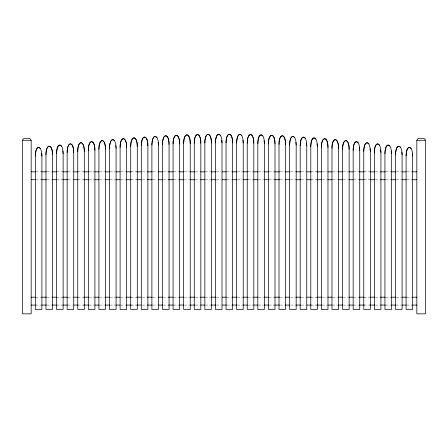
<?xml version="1.0" encoding="UTF-8"?>
<svg xmlns="http://www.w3.org/2000/svg" width="448" height="448" viewBox="0 0 448 448"><rect width="100%" height="100%" fill="white"/><g stroke="black" fill="none" stroke-linecap="round" stroke-linejoin="round"><path stroke-width="0.34" stroke-dasharray="2.24 1.68" d="M36.064 171.842L40.964 171.842M47.264 171.842L51.464 171.842M57.064 171.842L61.964 171.842M68.264 171.842L72.464 171.842M78.064 171.842L83.658 171.842M89.258 171.842L94.158 171.842M99.758 171.842L104.658 171.842M110.258 171.842L115.158 171.842M120.758 171.842L125.658 171.842M131.258 171.842L136.858 171.842M142.458 171.842L146.658 171.842M152.958 171.842L157.153 171.842M163.453 171.842L167.653 171.842M173.953 171.842L178.853 171.842M184.453 171.842L189.353 171.842M195.653 171.842L199.853 171.842M205.453 171.842L210.353 171.842M216.653 171.842L220.853 171.842M227.147 171.842L231.347 171.842M237.647 171.842L242.547 171.842M248.147 171.842L253.047 171.842M258.647 171.842L263.547 171.842M269.147 171.842L274.747 171.842M280.347 171.842L284.547 171.842M290.847 171.842L295.042 171.842M301.342 171.842L305.542 171.842M311.142 171.842L316.742 171.842M322.342 171.842L327.242 171.842M332.842 171.842L337.742 171.842M343.342 171.842L348.242 171.842M353.842 171.842L358.742 171.842M364.342 171.842L369.936 171.842M375.536 171.842L379.736 171.842M386.036 171.842L390.936 171.842M396.536 171.842L401.436 171.842M407.036 171.842L411.936 171.842M36.064 179.726L40.964 179.726M47.264 179.726L51.464 179.726M57.064 179.726L61.964 179.726M68.264 179.726L72.464 179.726M78.064 179.726L83.658 179.726M89.258 179.726L94.158 179.726M99.758 179.726L104.658 179.726M110.258 179.726L115.158 179.726M120.758 179.726L125.658 179.726M131.258 179.726L136.858 179.726M142.458 179.726L146.658 179.726M152.958 179.726L157.153 179.726M163.453 179.726L167.653 179.726M173.953 179.726L178.853 179.726M184.453 179.726L189.353 179.726M195.653 179.726L199.853 179.726M205.453 179.726L210.353 179.726M216.653 179.726L220.853 179.726M227.147 179.726L231.347 179.726M237.647 179.726L242.547 179.726M248.147 179.726L253.047 179.726M258.647 179.726L263.547 179.726M269.147 179.726L274.747 179.726M280.347 179.726L284.547 179.726M290.847 179.726L295.042 179.726M301.342 179.726L305.542 179.726M311.142 179.726L316.742 179.726M322.342 179.726L327.242 179.726M332.842 179.726L337.742 179.726M343.342 179.726L348.242 179.726M353.842 179.726L358.742 179.726M364.342 179.726L369.936 179.726M375.536 179.726L379.736 179.726M386.036 179.726L390.936 179.726M396.536 179.726L401.436 179.726M407.036 179.726L411.936 179.726M36.064 297.181L40.964 297.181M47.264 297.181L51.464 297.181M57.064 297.181L61.964 297.181M68.264 297.181L72.464 297.181M78.064 297.181L83.658 297.181M89.258 297.181L94.158 297.181M99.758 297.181L104.658 297.181M110.258 297.181L115.158 297.181M120.758 297.181L125.658 297.181M131.258 297.181L136.858 297.181M142.458 297.181L146.658 297.181M152.958 297.181L157.153 297.181M163.453 297.181L167.653 297.181M173.953 297.181L178.853 297.181M184.453 297.181L189.353 297.181M195.653 297.181L199.853 297.181M205.453 297.181L210.353 297.181M216.653 297.181L220.853 297.181M227.147 297.181L231.347 297.181M237.647 297.181L242.547 297.181M248.147 297.181L253.047 297.181M258.647 297.181L263.547 297.181M269.147 297.181L274.747 297.181M280.347 297.181L284.547 297.181M290.847 297.181L295.042 297.181M301.342 297.181L305.542 297.181M311.142 297.181L316.742 297.181M322.342 297.181L327.242 297.181M332.842 297.181L337.742 297.181M343.342 297.181L348.242 297.181M353.842 297.181L358.742 297.181M364.342 297.181L369.936 297.181M375.536 297.181L379.736 297.181M386.036 297.181L390.936 297.181M396.536 297.181L401.436 297.181M407.036 297.181L411.936 297.181M36.064 305.071L40.964 305.071M47.264 305.071L51.464 305.071M57.064 305.071L61.964 305.071M68.264 305.071L72.464 305.071M78.064 305.071L83.658 305.071M89.258 305.071L94.158 305.071M99.758 305.071L104.658 305.071M110.258 305.071L115.158 305.071M120.758 305.071L125.658 305.071M131.258 305.071L136.858 305.071M142.458 305.071L146.658 305.071M152.958 305.071L157.153 305.071M163.453 305.071L167.653 305.071M173.953 305.071L178.853 305.071M184.453 305.071L189.353 305.071M195.653 305.071L199.853 305.071M205.453 305.071L210.353 305.071M216.653 305.071L220.853 305.071M227.147 305.071L231.347 305.071M237.647 305.071L242.547 305.071M248.147 305.071L253.047 305.071M258.647 305.071L263.547 305.071M269.147 305.071L274.747 305.071M280.347 305.071L284.547 305.071M290.847 305.071L295.042 305.071M301.342 305.071L305.542 305.071M311.142 305.071L316.742 305.071M322.342 305.071L327.242 305.071M332.842 305.071L337.742 305.071M343.342 305.071L348.242 305.071M353.842 305.071L358.742 305.071M364.342 305.071L369.936 305.071M375.536 305.071L379.736 305.071M386.036 305.071L390.936 305.071M396.536 305.071L401.436 305.071M407.036 305.071L411.936 305.071"/><path stroke-width="0.67" d="M35.33 155.999C35.224 144.67 41.832 144.346 41.905 155.915L41.905 309.456L35.33 309.456L35.33 155.915C35.386 152.958 36.445 144.469 40.432 148.501M45.965 154.818C45.87 143.466 52.466 143.192 52.539 154.739L52.539 309.456L45.965 309.456L45.965 154.739C46.01 143.237 52.584 143.478 52.539 154.818M56.554 153.653C56.454 142.324 63.062 141.999 63.129 153.569L63.129 309.456L56.554 309.456L56.554 153.569C56.616 150.606 57.674 142.117 61.662 146.154M67.15 152.499C67.049 141.148 73.646 140.874 73.718 152.421L73.718 309.456L67.15 309.456L67.15 152.421C67.189 140.913 73.769 141.159 73.718 152.499M77.739 151.379C77.638 140.028 84.241 139.754 84.314 151.301L84.314 309.456L77.739 309.456L77.739 151.301C77.778 139.793 84.358 140.039 84.314 151.379M88.329 150.293C88.234 138.942 94.83 138.667 94.903 150.214L94.903 309.456L88.329 309.456L88.329 150.214C88.374 138.706 94.948 138.953 94.903 150.293M98.918 149.257C98.823 137.906 105.42 137.626 105.493 149.173L105.493 309.456L98.918 309.456L98.918 149.173C98.963 137.67 105.538 137.911 105.493 149.257M109.508 148.271C109.592 145.314 110.499 136.746 114.604 140.728M120.103 147.347C120.002 135.996 126.605 135.722 126.672 147.269L126.678 309.456L120.103 309.456L120.103 147.269C120.142 135.761 126.722 136.007 126.672 147.347M130.715 146.496C130.62 135.145 137.217 134.865 137.29 146.412L137.29 309.456L130.715 309.456L130.715 146.412C130.76 134.91 137.334 135.156 137.29 146.496M141.305 145.718C141.21 134.366 147.806 134.092 147.879 145.639L147.879 309.456L141.305 309.456L141.305 145.639C141.35 134.137 147.924 134.378 147.879 145.718M151.894 145.023C151.978 142.066 152.886 133.504 156.99 137.486M162.49 144.418C162.389 133.067 168.986 132.793 169.058 144.34L169.058 309.456L162.49 309.456L162.49 144.34C162.529 132.838 169.109 133.078 169.058 144.418M173.079 143.909C173.051 132.552 179.637 132.334 179.654 143.83L179.654 309.456L173.079 309.456L173.079 143.83C173.046 132.334 179.648 132.513 179.654 143.909M183.669 143.494C183.574 132.143 190.17 131.869 190.243 143.416L190.243 309.456L183.669 309.456L183.669 143.416C183.714 131.908 190.288 132.154 190.243 143.494M194.258 143.181C194.163 131.83 200.76 131.555 200.833 143.102L200.833 309.456L194.258 309.456L194.258 143.102C194.303 131.594 200.878 131.841 200.833 143.181M204.848 142.968C204.753 131.617 211.35 131.342 211.422 142.89L211.422 309.456L204.848 309.456L204.848 142.89C204.893 131.387 211.473 131.628 211.422 142.968M215.443 142.862C215.527 139.905 216.429 131.342 220.534 135.324M226.055 142.862C225.96 131.51 232.557 131.236 232.63 142.783L232.63 309.456L226.055 309.456L226.055 142.783C226.1 131.281 232.674 131.522 232.63 142.862M236.645 142.968C236.729 140.011 237.636 131.449 241.741 135.43M247.234 143.181C247.139 131.83 253.736 131.555 253.809 143.102L253.809 309.456L247.234 309.456L247.234 143.102C247.279 131.594 253.859 131.841 253.809 143.181M257.83 143.494C257.914 140.538 258.815 131.97 262.92 135.951M268.419 143.909C268.391 132.552 274.977 132.334 274.994 143.83L274.994 309.456L268.419 309.456L268.419 143.83C268.386 132.334 274.988 132.513 274.994 143.909M279.009 144.418C278.914 133.067 285.51 132.793 285.583 144.34L285.583 309.456L279.009 309.456L279.009 144.34C279.054 132.838 285.628 133.078 285.583 144.418M289.598 145.023C289.682 142.066 290.59 133.504 294.694 137.486M300.188 145.718C300.272 142.761 301.179 134.198 305.284 138.18M310.783 146.496C310.867 143.539 311.769 134.971 315.874 138.953M321.395 147.347C321.3 135.996 327.897 135.722 327.97 147.269L327.97 309.456L321.395 309.456L321.395 147.269C321.44 135.761 328.014 136.007 327.97 147.347M331.985 148.271C331.89 136.92 338.486 136.64 338.559 148.187L338.559 309.456L331.985 309.456L331.985 148.187C332.03 136.685 338.604 136.926 338.559 148.271M342.574 149.257C342.479 137.906 349.076 137.626 349.149 149.173L349.149 309.456L342.574 309.456L342.574 149.173C342.619 137.67 349.199 137.911 349.149 149.257M353.17 150.293C353.248 147.336 354.155 138.774 358.26 142.755M363.759 151.379C363.658 140.028 370.261 139.754 370.334 151.301L370.334 309.456L363.759 309.456L363.759 151.301C363.815 148.338 364.874 139.849 368.861 143.881M374.349 152.499C374.254 141.148 380.85 140.874 380.923 152.421L380.923 309.456L374.349 309.456L374.349 152.421C374.405 149.458 375.463 140.969 379.456 145.001M384.938 153.653C385.022 150.696 385.93 142.128 390.034 146.11M395.528 154.818C395.612 151.861 396.519 143.298 400.624 147.28M406.095 155.999C406 144.648 412.597 144.368 412.67 155.915L412.67 309.456L406.095 309.456L406.095 155.915C406.157 152.958 407.215 144.469 411.202 148.501M22.4 140.286L23.716 138.533L29.848 138.533L31.164 140.286L31.164 313.835L22.4 313.835L22.4 140.286L31.164 140.286M416.836 140.286L418.152 138.533L424.284 138.533L425.6 140.286L425.6 313.835L416.836 313.835L416.836 140.286L425.6 140.286M31.164 171.842L35.364 171.842M41.664 171.842L46.564 171.842M52.164 171.842L56.364 171.842M62.664 171.842L67.564 171.842M73.864 171.842L78.064 171.842M83.658 171.842L88.558 171.842M94.858 171.842L99.058 171.842M105.358 171.842L109.558 171.842M115.858 171.842L120.058 171.842M126.358 171.842L131.258 171.842M136.858 171.842L141.058 171.842M147.358 171.842L152.258 171.842M158.553 171.842L162.753 171.842M168.353 171.842L173.253 171.842M179.553 171.842L183.753 171.842M190.053 171.842L194.953 171.842M200.553 171.842L204.753 171.842M211.053 171.842L215.953 171.842M222.253 171.842L226.447 171.842M232.047 171.842L236.947 171.842M243.247 171.842L247.447 171.842M253.747 171.842L257.947 171.842M264.247 171.842L268.447 171.842M274.747 171.842L279.647 171.842M285.247 171.842L289.447 171.842M295.742 171.842L300.642 171.842M306.942 171.842L311.142 171.842M316.742 171.842L321.642 171.842M327.942 171.842L332.142 171.842M338.442 171.842L342.642 171.842M348.942 171.842L353.142 171.842M359.442 171.842L364.342 171.842M369.936 171.842L374.836 171.842M380.436 171.842L385.336 171.842M391.636 171.842L395.836 171.842M402.136 171.842L406.336 171.842M412.636 171.842L416.836 171.842M31.164 179.726L35.364 179.726M41.664 179.726L46.564 179.726M52.164 179.726L56.364 179.726M62.664 179.726L67.564 179.726M73.864 179.726L78.064 179.726M83.658 179.726L88.558 179.726M94.858 179.726L99.058 179.726M105.358 179.726L109.558 179.726M115.858 179.726L120.058 179.726M126.358 179.726L131.258 179.726M136.858 179.726L141.058 179.726M147.358 179.726L152.258 179.726M158.553 179.726L162.753 179.726M168.353 179.726L173.253 179.726M179.553 179.726L183.753 179.726M190.053 179.726L194.953 179.726M200.553 179.726L204.753 179.726M211.053 179.726L215.953 179.726M222.253 179.726L226.447 179.726M232.047 179.726L236.947 179.726M243.247 179.726L247.447 179.726M253.747 179.726L257.947 179.726M264.247 179.726L268.447 179.726M274.747 179.726L279.647 179.726M285.247 179.726L289.447 179.726M295.742 179.726L300.642 179.726M306.942 179.726L311.142 179.726M316.742 179.726L321.642 179.726M327.942 179.726L332.142 179.726M338.442 179.726L342.642 179.726M348.942 179.726L353.142 179.726M359.442 179.726L364.342 179.726M369.936 179.726L374.836 179.726M380.436 179.726L385.336 179.726M391.636 179.726L395.836 179.726M402.136 179.726L406.336 179.726M412.636 179.726L416.836 179.726M31.164 297.181L35.364 297.181M41.664 297.181L46.564 297.181M52.164 297.181L56.364 297.181M62.664 297.181L67.564 297.181M73.864 297.181L78.064 297.181M83.658 297.181L88.558 297.181M94.858 297.181L99.058 297.181M105.358 297.181L109.558 297.181M115.858 297.181L120.058 297.181M126.358 297.181L131.258 297.181M136.858 297.181L141.058 297.181M147.358 297.181L152.258 297.181M158.553 297.181L162.753 297.181M168.353 297.181L173.253 297.181M179.553 297.181L183.753 297.181M190.053 297.181L194.953 297.181M200.553 297.181L204.753 297.181M211.053 297.181L215.953 297.181M222.253 297.181L226.447 297.181M232.047 297.181L236.947 297.181M243.247 297.181L247.447 297.181M253.747 297.181L257.947 297.181M264.247 297.181L268.447 297.181M274.747 297.181L279.647 297.181M285.247 297.181L289.447 297.181M295.742 297.181L300.642 297.181M306.942 297.181L311.142 297.181M316.742 297.181L321.642 297.181M327.942 297.181L332.142 297.181M338.442 297.181L342.642 297.181M348.942 297.181L353.142 297.181M359.442 297.181L364.342 297.181M369.936 297.181L374.836 297.181M380.436 297.181L385.336 297.181M391.636 297.181L395.836 297.181M402.136 297.181L406.336 297.181M412.636 297.181L416.836 297.181M31.164 305.071L35.364 305.071M41.664 305.071L46.564 305.071M52.164 305.071L56.364 305.071M62.664 305.071L67.564 305.071M73.864 305.071L78.064 305.071M83.658 305.071L88.558 305.071M94.858 305.071L99.058 305.071M105.358 305.071L109.558 305.071M115.858 305.071L120.058 305.071M126.358 305.071L131.258 305.071M136.858 305.071L141.058 305.071M147.358 305.071L152.258 305.071M158.553 305.071L162.753 305.071M168.353 305.071L173.253 305.071M179.553 305.071L183.753 305.071M190.053 305.071L194.953 305.071M200.553 305.071L204.753 305.071M211.053 305.071L215.953 305.071M222.253 305.071L226.447 305.071M232.047 305.071L236.947 305.071M243.247 305.071L247.447 305.071M253.747 305.071L257.947 305.071M264.247 305.071L268.447 305.071M274.747 305.071L279.647 305.071M285.247 305.071L289.447 305.071M295.742 305.071L300.642 305.071M306.942 305.071L311.142 305.071M316.742 305.071L321.642 305.071M327.942 305.071L332.142 305.071M338.442 305.071L342.642 305.071M348.942 305.071L353.142 305.071M359.442 305.071L364.342 305.071M369.936 305.071L374.836 305.071M380.436 305.071L385.336 305.071M391.636 305.071L395.836 305.071M402.136 305.071L406.336 305.071M412.636 305.071L416.836 305.071M158.15 142.29L158.469 144.945L158.469 309.456L151.894 309.456L151.894 144.945C151.939 133.442 158.519 133.683 158.469 145.023M115.763 145.533L116.082 148.187L116.082 309.456L109.508 309.456L109.508 148.187C109.553 136.685 116.133 136.926 116.082 148.271M62.81 150.914L63.129 153.653M41.58 153.261L41.905 155.999M412.367 153.35L412.67 155.999M401.8 152.174L402.102 154.739L402.102 309.456L395.528 309.456L395.528 154.739C395.578 143.214 402.147 143.5 402.102 154.818M391.21 151.004L391.513 153.569L391.513 309.456L384.938 309.456L384.938 153.569C384.989 142.044 391.558 142.335 391.513 153.653M380.621 149.85L380.923 152.499M370.031 148.73L370.334 151.379M359.436 147.644L359.738 150.214L359.738 309.456L353.17 309.456L353.17 150.214C353.22 138.684 359.783 138.975 359.738 150.293M317.05 143.847L317.352 146.412L317.352 309.456L310.783 309.456L310.783 146.412C310.834 134.887 317.397 135.178 317.352 146.496M306.46 143.069L306.762 145.639L306.762 309.456L300.188 309.456L300.188 145.639C300.238 134.109 306.807 134.4 306.762 145.718M295.87 142.38L296.173 144.945L296.173 309.456L289.598 309.456L289.598 144.945C289.649 133.42 296.218 133.706 296.173 145.023M264.096 140.846L264.398 143.416L264.398 309.456L257.83 309.456L257.83 143.416C257.88 131.886 264.443 132.177 264.398 143.494M242.917 140.325L243.219 142.89L243.219 309.456L236.645 309.456L236.645 142.89C236.695 131.359 243.264 131.65 243.219 142.968M221.71 140.218L222.012 142.783L222.012 309.456L215.443 309.456L215.443 142.783C215.494 131.258 222.057 131.544 222.012 142.862"/></g></svg>
